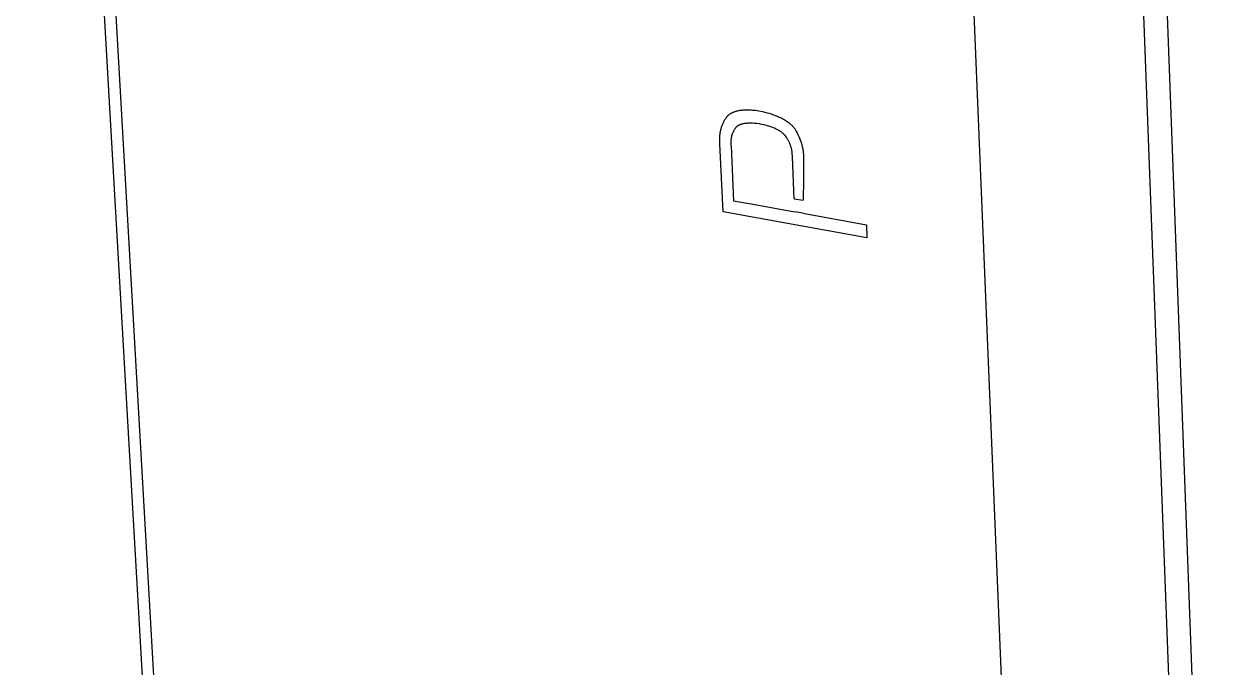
# Model space of a CAD drawing. Header units: millimetres. Extents: x 974 to 5700, y -47 to 3256.
# Drawn here: x 1649.6 to 1990.4, y 773 to 957.2 of the extents above; entities that cross this region are included whole.
import ezdxf

# ---------------------------------------------------------------- set-up
doc = ezdxf.new("R2010")
doc.units = ezdxf.units.MM
doc.header["$MEASUREMENT"] = 0
doc.layers.add('Domyslna', color=7, linetype='Continuous', true_color=0x000000)
doc.layers.add('Utwórz2D linie widoczne', color=7, linetype='Continuous', true_color=0x000000)

msp = doc.modelspace()

# ---------------------------------------------------------------- linework, layer by layer
at = {"layer": 'Domyslna'}
for p, q in [((1653.42, 1351.29), (1693.22, 657.69)), ((1906.59, 1320.09), (1935.98, 603.66)), ((1963.46, 1313.44), (1990.38, 592.16))]:
    msp.add_line(p, q, dxfattribs=at)
at = {"layer": 'Utwórz2D linie widoczne'}
for p, q in [((1689.21, 672.26), (1649.62, 1359.63)), ((1983.27, 608.08), (1956.28, 1322.61)), ((1850.49, 930.26), (1850.56, 930.36)), ((1850.56, 930.36), (1850.63, 930.45)), ((1850.63, 930.45), (1850.71, 930.54)), ((1850.71, 930.54), (1850.79, 930.63)), ((1850.79, 930.63), (1850.86, 930.72)), ((1850.86, 930.72), (1850.95, 930.81)), ((1850.95, 930.81), (1851.03, 930.89)), ((1851.03, 930.89), (1851.12, 930.97)), ((1851.12, 930.97), (1851.21, 931.05)), ((1851.21, 931.05), (1851.3, 931.13)), ((1851.3, 931.13), (1851.39, 931.21)), ((1851.39, 931.21), (1851.49, 931.28)), ((1851.49, 931.28), (1851.59, 931.35)), ((1851.59, 931.35), (1851.69, 931.42)), ((1851.69, 931.42), (1851.8, 931.49)), ((1851.8, 931.49), (1851.91, 931.55)), ((1851.91, 931.55), (1852.02, 931.62)), ((1852.02, 931.62), (1852.13, 931.68)), ((1852.13, 931.68), (1852.24, 931.74)), ((1852.24, 931.74), (1852.36, 931.79)), ((1852.36, 931.79), (1852.48, 931.85)), ((1852.48, 931.85), (1852.6, 931.9)), ((1852.6, 931.9), (1852.73, 931.95)), ((1852.73, 931.95), (1852.86, 932)), ((1852.86, 932), (1852.99, 932.05)), ((1852.99, 932.05), (1853.12, 932.09)), ((1853.12, 932.09), (1853.26, 932.13)), ((1853.26, 932.13), (1853.39, 932.17)), ((1853.39, 932.17), (1853.54, 932.21)), ((1853.54, 932.21), (1853.68, 932.25)), ((1853.68, 932.25), (1853.82, 932.28)), ((1853.82, 932.28), (1854.12, 932.34)), ((1854.12, 932.34), (1854.43, 932.4)), ((1854.43, 932.4), (1854.75, 932.44)), ((1854.75, 932.44), (1855.08, 932.48)), ((1855.08, 932.48), (1855.42, 932.51)), ((1855.42, 932.51), (1855.77, 932.53)), ((1855.77, 932.53), (1856.13, 932.54)), ((1856.13, 932.54), (1856.5, 932.55)), ((1856.5, 932.55), (1856.88, 932.54)), ((1856.88, 932.54), (1857.27, 932.53)), ((1857.27, 932.53), (1857.68, 932.51)), ((1857.68, 932.51), (1858.09, 932.48)), ((1858.09, 932.48), (1858.94, 932.4)), ((1858.94, 932.4), (1859.84, 932.28)), ((1859.84, 932.28), (1860.87, 932.05)), ((1860.87, 932.05), (1861.85, 931.8)), ((1861.85, 931.8), (1862.78, 931.54)), ((1862.78, 931.54), (1863.67, 931.26)), ((1863.67, 931.26), (1864.09, 931.11)), ((1864.09, 931.11), (1864.51, 930.96)), ((1864.51, 930.96), (1864.91, 930.8)), ((1864.91, 930.8), (1865.3, 930.64)), ((1865.3, 930.64), (1865.67, 930.47)), ((1865.67, 930.47), (1866.04, 930.3)), ((1866.04, 930.3), (1866.39, 930.13)), ((1848.96, 926.72), (1849.01, 926.95)), ((1849.01, 926.95), (1849.07, 927.18)), ((1849.07, 927.18), (1849.14, 927.4)), ((1849.14, 927.4), (1849.21, 927.63)), ((1849.21, 927.63), (1849.28, 927.85)), ((1849.28, 927.85), (1849.36, 928.07)), ((1849.36, 928.07), (1849.45, 928.29)), ((1849.45, 928.29), (1849.54, 928.5)), ((1849.54, 928.5), (1849.63, 928.72)), ((1849.63, 928.72), (1849.73, 928.93)), ((1849.73, 928.93), (1849.83, 929.14)), ((1849.83, 929.14), (1849.94, 929.35)), ((1849.94, 929.35), (1850.06, 929.55)), ((1850.06, 929.55), (1850.17, 929.76)), ((1850.17, 929.76), (1850.3, 929.96)), ((1850.3, 929.96), (1850.43, 930.16)), ((1850.43, 930.16), (1850.49, 930.26)), ((1852.88, 926.93), (1852.8, 926.79)), ((1852.96, 927.07), (1852.88, 926.93)), ((1853.01, 927.14), (1852.96, 927.07)), ((1853.05, 927.2), (1853.01, 927.14)), ((1853.1, 927.27), (1853.05, 927.2)), ((1853.15, 927.33), (1853.1, 927.27)), ((1853.2, 927.4), (1853.15, 927.33)), ((1853.26, 927.46), (1853.2, 927.4)), ((1853.32, 927.52), (1853.26, 927.46)), ((1853.37, 927.58), (1853.32, 927.52)), ((1853.44, 927.63), (1853.37, 927.58)), ((1853.5, 927.69), (1853.44, 927.63)), ((1853.56, 927.74), (1853.5, 927.69)), ((1853.63, 927.79), (1853.56, 927.74)), ((1853.7, 927.85), (1853.63, 927.79)), ((1853.77, 927.9), (1853.7, 927.85)), ((1853.85, 927.94), (1853.77, 927.9)), ((1853.92, 927.99), (1853.85, 927.94)), ((1854, 928.03), (1853.92, 927.99)), ((1854.08, 928.08), (1854, 928.03)), ((1854.16, 928.12), (1854.08, 928.08)), ((1854.24, 928.16), (1854.16, 928.12)), ((1854.33, 928.2), (1854.24, 928.16)), ((1854.42, 928.24), (1854.33, 928.2)), ((1854.51, 928.28), (1854.42, 928.24)), ((1854.6, 928.31), (1854.51, 928.28)), ((1854.7, 928.34), (1854.6, 928.31)), ((1854.79, 928.38), (1854.7, 928.34)), ((1854.89, 928.41), (1854.79, 928.38)), ((1854.99, 928.44), (1854.89, 928.41)), ((1855.09, 928.46), (1854.99, 928.44)), ((1855.2, 928.49), (1855.09, 928.46)), ((1855.42, 928.54), (1855.2, 928.49)), ((1855.64, 928.58), (1855.42, 928.54)), ((1855.87, 928.62), (1855.64, 928.58)), ((1856.11, 928.65), (1855.87, 928.62)), ((1856.36, 928.67), (1856.11, 928.65)), ((1856.62, 928.69), (1856.36, 928.67)), ((1856.89, 928.7), (1856.62, 928.69)), ((1857.16, 928.71), (1856.89, 928.7)), ((1857.45, 928.71), (1857.16, 928.71)), ((1857.74, 928.71), (1857.45, 928.71)), ((1858.04, 928.7), (1857.74, 928.71)), ((1858.66, 928.66), (1858.04, 928.7)), ((1859.32, 928.6), (1858.66, 928.66)), ((1860.01, 928.52), (1859.32, 928.6)), ((1860.72, 928.37), (1860.01, 928.52)), ((1861.41, 928.22), (1860.72, 928.37)), ((1862.06, 928.05), (1861.41, 928.22)), ((1862.67, 927.87), (1862.06, 928.05)), ((1863.26, 927.68), (1862.67, 927.87)), ((1863.54, 927.58), (1863.26, 927.68)), ((1863.82, 927.47), (1863.54, 927.58)), ((1864.08, 927.37), (1863.82, 927.47)), ((1864.34, 927.26), (1864.08, 927.37)), ((1864.59, 927.15), (1864.34, 927.26)), ((1864.84, 927.03), (1864.59, 927.15)), ((1865.07, 926.92), (1864.84, 927.03)), ((1865.3, 926.8), (1865.07, 926.92)), ((1866.39, 930.13), (1866.73, 929.95)), ((1866.73, 929.95), (1867.06, 929.76)), ((1867.06, 929.76), (1867.37, 929.58)), ((1867.37, 929.58), (1867.68, 929.38)), ((1867.68, 929.38), (1867.97, 929.19)), ((1867.97, 929.19), (1868.25, 928.98)), ((1868.25, 928.98), (1868.52, 928.78)), ((1868.52, 928.78), (1868.77, 928.57)), ((1868.77, 928.57), (1868.9, 928.46)), ((1868.9, 928.46), (1869.02, 928.35)), ((1869.02, 928.35), (1869.13, 928.24)), ((1869.13, 928.24), (1869.25, 928.13)), ((1869.25, 928.13), (1869.36, 928.02)), ((1869.36, 928.02), (1869.47, 927.91)), ((1869.47, 927.91), (1869.57, 927.79)), ((1869.57, 927.79), (1869.67, 927.68)), ((1869.67, 927.68), (1869.77, 927.56)), ((1869.77, 927.56), (1869.87, 927.44)), ((1869.87, 927.44), (1869.96, 927.33)), ((1869.96, 927.33), (1870.05, 927.21)), ((1870.05, 927.21), (1870.14, 927.09)), ((1870.14, 927.09), (1870.22, 926.96)), ((1870.22, 926.96), (1870.3, 926.84)), ((1848.67, 924.06), (1848.68, 924.31)), ((1848.68, 923.8), (1848.67, 924.06)), ((1848.68, 924.56), (1848.69, 924.81)), ((1848.68, 924.31), (1848.68, 924.56)), ((1848.69, 923.55), (1848.68, 923.8)), ((1848.69, 924.81), (1848.71, 925.05)), ((1848.7, 923.29), (1848.69, 923.55)), ((1848.71, 925.05), (1848.73, 925.3)), ((1848.73, 925.3), (1848.76, 925.54)), ((1848.76, 925.54), (1848.79, 925.78)), ((1848.79, 925.78), (1848.82, 926.02)), ((1848.82, 926.02), (1848.86, 926.25)), ((1848.86, 926.25), (1848.91, 926.49)), ((1848.91, 926.49), (1848.96, 926.72)), ((1851.85, 923.5), (1851.84, 923.34)), ((1851.86, 923.66), (1851.85, 923.5)), ((1851.87, 923.82), (1851.86, 923.66)), ((1851.88, 923.97), (1851.87, 923.82)), ((1851.9, 924.13), (1851.88, 923.97)), ((1851.92, 924.29), (1851.9, 924.13)), ((1851.95, 924.44), (1851.92, 924.29)), ((1851.97, 924.59), (1851.95, 924.44)), ((1852, 924.75), (1851.97, 924.59)), ((1852.04, 924.9), (1852, 924.75)), ((1852.08, 925.05), (1852.04, 924.9)), ((1852.12, 925.2), (1852.08, 925.05)), ((1852.16, 925.35), (1852.12, 925.2)), ((1852.21, 925.5), (1852.16, 925.35)), ((1852.26, 925.64), (1852.21, 925.5)), ((1852.32, 925.79), (1852.26, 925.64)), ((1852.38, 925.93), (1852.32, 925.79)), ((1852.44, 926.08), (1852.38, 925.93)), ((1852.5, 926.22), (1852.44, 926.08)), ((1852.57, 926.37), (1852.5, 926.22)), ((1852.64, 926.51), (1852.57, 926.37)), ((1852.72, 926.65), (1852.64, 926.51)), ((1852.8, 926.79), (1852.72, 926.65)), ((1865.52, 926.67), (1865.3, 926.8)), ((1865.73, 926.55), (1865.52, 926.67)), ((1865.93, 926.42), (1865.73, 926.55)), ((1866.13, 926.29), (1865.93, 926.42)), ((1866.32, 926.15), (1866.13, 926.29)), ((1866.5, 926.01), (1866.32, 926.15)), ((1866.67, 925.87), (1866.5, 926.01)), ((1866.84, 925.73), (1866.67, 925.87)), ((1866.99, 925.58), (1866.84, 925.73)), ((1867.07, 925.51), (1866.99, 925.58)), ((1867.14, 925.43), (1867.07, 925.51)), ((1867.21, 925.36), (1867.14, 925.43)), ((1867.28, 925.28), (1867.21, 925.36)), ((1867.35, 925.2), (1867.28, 925.28)), ((1867.42, 925.13), (1867.35, 925.2)), ((1867.48, 925.05), (1867.42, 925.13)), ((1867.54, 924.97), (1867.48, 925.05)), ((1867.6, 924.89), (1867.54, 924.97)), ((1867.77, 924.65), (1867.6, 924.89)), ((1867.87, 924.5), (1867.77, 924.65)), ((1867.98, 924.34), (1867.87, 924.5)), ((1868.07, 924.18), (1867.98, 924.34)), ((1868.17, 924.01), (1868.07, 924.18)), ((1868.26, 923.85), (1868.17, 924.01)), ((1868.35, 923.68), (1868.26, 923.85)), ((1868.44, 923.51), (1868.35, 923.68)), ((1868.53, 923.33), (1868.44, 923.51)), ((1870.3, 926.84), (1870.38, 926.72)), ((1870.38, 926.72), (1870.46, 926.59)), ((1870.46, 926.59), (1870.53, 926.47)), ((1870.53, 926.47), (1870.8, 925.96)), ((1870.8, 925.96), (1871.05, 925.45)), ((1871.05, 925.45), (1871.29, 924.95)), ((1871.29, 924.95), (1871.5, 924.45)), ((1871.5, 924.45), (1871.7, 923.94)), ((1871.7, 923.94), (1871.87, 923.44)), ((1848.72, 923.03), (1848.7, 923.29)), ((1848.74, 922.77), (1848.72, 923.03)), ((1849.63, 903.36), (1848.74, 922.77)), ((1851.84, 923.34), (1851.84, 923.18)), ((1851.84, 923.18), (1851.84, 923.02)), ((1851.84, 923.02), (1851.85, 922.86)), ((1851.85, 922.86), (1851.86, 922.69)), ((1851.86, 922.69), (1851.87, 922.53)), ((1851.87, 922.53), (1851.88, 922.37)), ((1851.88, 922.37), (1851.9, 922.2)), ((1851.9, 922.2), (1852.62, 906.53)), ((1868.61, 923.16), (1868.53, 923.33)), ((1868.68, 922.98), (1868.61, 923.16)), ((1868.76, 922.81), (1868.68, 922.98)), ((1868.83, 922.63), (1868.76, 922.81)), ((1868.89, 922.45), (1868.83, 922.63)), ((1868.95, 922.26), (1868.89, 922.45)), ((1869.01, 922.08), (1868.95, 922.26)), ((1869.07, 921.9), (1869.01, 922.08)), ((1869.12, 921.71), (1869.07, 921.9)), ((1869.17, 921.52), (1869.12, 921.71)), ((1869.21, 921.34), (1869.17, 921.52)), ((1869.25, 921.15), (1869.21, 921.34)), ((1869.29, 920.96), (1869.25, 921.15)), ((1869.32, 920.77), (1869.29, 920.96)), ((1869.35, 920.58), (1869.32, 920.77)), ((1869.37, 920.39), (1869.35, 920.58)), ((1869.39, 920.2), (1869.37, 920.39)), ((1869.41, 920.01), (1869.39, 920.2)), ((1871.87, 923.44), (1872.03, 922.94)), ((1872.03, 922.94), (1872.17, 922.45)), ((1872.17, 922.45), (1872.24, 922.2)), ((1872.24, 922.2), (1872.29, 921.95)), ((1872.29, 921.95), (1872.35, 921.7)), ((1872.35, 921.7), (1872.4, 921.45)), ((1872.4, 921.45), (1872.44, 921.2)), ((1872.44, 921.2), (1872.48, 920.96)), ((1872.48, 920.96), (1872.52, 920.71)), ((1872.52, 920.71), (1872.55, 920.46)), ((1872.55, 920.46), (1872.57, 920.22)), ((1872.57, 920.22), (1872.59, 919.97)), ((1869.42, 919.82), (1869.41, 920.01)), ((1869.43, 919.63), (1869.42, 919.82)), ((1869.44, 919.44), (1869.43, 919.63)), ((1869.44, 919.26), (1869.44, 919.44)), ((1869.44, 919.07), (1869.44, 919.26)), ((1869.98, 907.11), (1869.44, 919.07)), ((1872.59, 919.97), (1872.61, 919.72)), ((1872.61, 919.72), (1872.62, 919.48)), ((1872.62, 919.48), (1872.63, 919.23)), ((1872.63, 918.74), (1872.62, 918.5)), ((1872.62, 918.5), (1872.65, 912.57)), ((1872.63, 919.23), (1872.63, 918.99)), ((1872.63, 918.99), (1872.63, 918.74)), ((1872.65, 912.57), (1872.56, 906.65)), ((1852.62, 906.53), (1857.62, 905.63)), ((1869.98, 907.11), (1872.56, 906.65)), ((1890.77, 895.9), (1849.63, 903.36)), ((1857.62, 905.63), (1870.15, 903.36)), ((1872.43, 902.95), (1870.15, 903.36)), ((1872.43, 902.95), (1890.61, 899.66)), ((1890.61, 899.66), (1890.77, 895.9))]:
    msp.add_line(p, q, dxfattribs=at)

doc.saveas('drawing.dxf')
